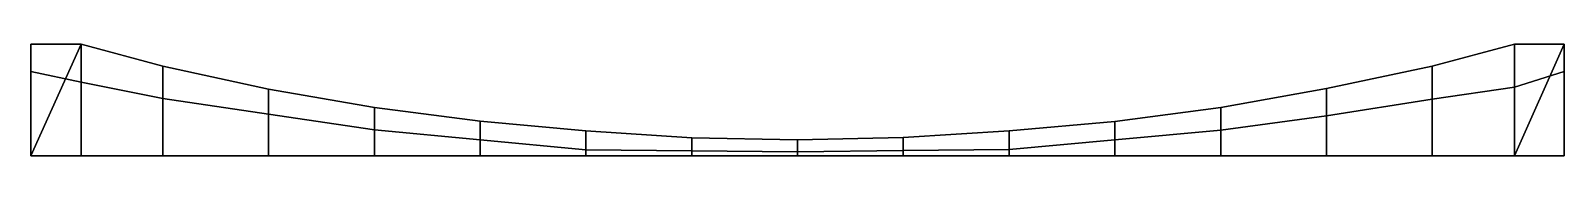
# Model space of a CAD drawing. Extents: x -168 to 167, y -24 to 0.
import ezdxf

# ---------------------------------------------------------------- set-up
doc = ezdxf.new("R2010")
doc.units = 0
doc.layers.add('METAL', color=30, linetype='CONTINUOUS')

msp = doc.modelspace()

# ---------------------------------------------------------------- meshes
at = {"layer": 'METAL'}
mesh = msp.add_polyface(dxfattribs=at)
corners = [(167.1, -24.27, 10.49), (167.1, -5.97, 10.49), (167.1, 0, 10.49), (167.1, -24.27, -10), (167.1, -5.39, -10), (156.21, 0, 10.49), (156.21, -24.27, 8.11), (138.29, -11.96, 10.49), (138.29, -24.27, 4.51), (115.21, -9.6, 10.49), (115.21, -24.27, 0.39), (92.13, -18.73, 10.49), (92.13, -24.27, -2.42), (69.05, -16.78, 10.49), (45.96, -22.89, 10.49), (45.96, -24.27, -5.12), (22.88, -20.31, 10.49), (22.88, -24.27, -5.64), (-0.2, -23.39, 10.49), (-0.2, -24.27, -6.17), (-23.28, -20.37, 10.49), (-23.28, -24.27, -5.44), (-46.36, -22.96, 10.49), (-46.36, -18.83, 10.49), (-46.36, -24.27, -4.7), (-69.44, -16.71, 10.49), (-69.44, -24.27, -10), (-92.52, -24.27, -2.6), (-92.52, -13.74, 10.49), (-115.61, -24.27, -0.52), (-115.61, -9.76, 10.49), (-115.61, -24.27, -10), (-138.69, -4.78, 10.49), (-138.69, -24.27, 2.42), (-138.69, -24.27, -10), (-156.47, 0, 10.49), (-156.47, -24.27, 6.84), (-156.47, -24.27, -10), (-167.5, -24.27, 10.49), (-167.5, -5.95, 10.49), (-167.5, 0, 10.49), (-167.5, -24.27, -10), (-167.5, 0, -10), (-167.5, 0, -10), (-167.5, 0, -10), (-167.5, -5.93, -10), (-167.5, -5.93, -10), (-167.5, -24.27, -10), (-167.5, -24.27, -10), (-167.5, 0, 10.49), (-167.5, 0, 10.49), (-167.5, -5.95, 10.49), (-167.5, -24.27, 10.49), (-167.5, -24.27, 10.49), (-156.47, 0, -10), (-156.47, 0, -10), (-156.47, -24.27, -10), (-156.47, -24.27, 6.84), (-156.47, 0, 10.49), (-156.47, -8.24, 10.49), (-138.69, -4.78, -10), (-138.69, -4.78, -10), (-138.69, -24.27, -10), (-138.69, -24.27, 2.42), (-138.69, -4.78, 10.49), (-138.69, -11.84, 10.49), (-115.61, -24.27, -10), (-115.61, -9.76, 10.49), (-115.61, -9.76, -10), (-115.61, -9.76, -10), (-115.61, -24.27, -0.52), (-115.61, -15.22, 10.49), (-115.61, -15.22, 10.49), (-92.52, -24.27, -10), (-92.52, -24.27, -10), (-92.52, -13.74, 10.49), (-92.52, -18.6, 10.49), (-92.52, -18.6, 10.49), (-92.52, -13.74, -10), (-92.52, -13.74, -10), (-69.44, -24.27, -10), (-69.44, -24.27, -3.65), (-69.44, -16.71, 10.49), (-69.44, -20.78, 10.49), (-69.44, -20.78, 10.49), (-69.44, -16.71, -10), (-69.44, -16.71, -10), (-46.36, -24.27, -10), (-46.36, -24.27, -10), (-46.36, -18.83, 10.49), (-46.36, -18.83, -10), (-46.36, -18.83, -10), (-46.36, -22.96, 10.49), (-23.28, -24.27, -10), (-23.28, -24.27, -10), (-23.28, -20.37, 10.49), (-23.28, -20.37, -10), (-23.28, -20.37, -10), (-23.28, -23.18, 10.49), (-23.28, -23.18, 10.49), (-0.2, -20.83, -10), (-0.2, -20.83, -10), (-0.2, -24.27, -10), (-0.2, -24.27, -10), (-0.2, -20.83, 10.49), (-0.2, -20.83, 10.49), (-0.2, -23.39, 10.49), (22.88, -24.27, -10), (22.88, -24.27, -10), (22.88, -20.31, 10.49), (22.88, -23.14, 10.49), (22.88, -23.14, 10.49), (22.88, -20.31, -10), (22.88, -20.31, -10), (45.96, -24.27, -10), (45.96, -24.27, -10), (45.96, -18.83, 10.49), (45.96, -18.83, 10.49), (45.96, -22.89, 10.49), (45.96, -18.83, -10), (45.96, -18.83, -10), (69.05, -24.27, -10), (69.05, -24.27, -10), (69.05, -16.78, 10.49), (69.05, -24.27, -4.31), (69.05, -16.78, -10), (69.05, -16.78, -10), (69.05, -20.81, 10.49), (69.05, -20.81, 10.49), (92.13, -24.27, -10), (92.13, -24.27, -10), (92.13, -13.74, 10.49), (92.13, -13.74, 10.49), (92.13, -18.73, 10.49), (92.13, -13.74, -10), (92.13, -13.74, -10), (115.21, -24.27, -10), (115.21, -24.27, -10), (115.21, -24.27, 0.39), (115.21, -9.6, 10.49), (115.21, -15.56, 10.49), (115.21, -15.56, 10.49), (115.21, -9.6, -10), (115.21, -9.6, -10), (138.29, -4.78, -10), (138.29, -4.78, -10), (138.29, -24.27, -10), (138.29, -24.27, -10), (138.29, -24.27, 4.51), (138.29, -4.78, 10.49), (138.29, -4.78, 10.49), (156.21, 0, -10), (156.21, 0, -10), (156.21, -24.27, -10), (156.21, -24.27, -10), (156.21, -24.27, 8.11), (156.21, 0, 10.49), (156.21, -9.34, 10.49), (167.1, 0, -10), (167.1, 0, -10), (167.1, 0, -10), (167.1, -5.39, -10), (167.1, -24.27, -10), (167.1, -24.27, -10), (167.1, 0, 10.49), (167.1, 0, 10.49), (167.1, -5.97, 10.49), (167.1, -24.27, 10.49), (167.1, -24.27, 10.49)]
mesh.append_faces([[corners[k] for k in face] for face in [(95, 96, 90, 89), (97, 93, 87, 91), (163, 4, 166, 167), (18, 19, 17, 110), (39, 46, 48, 53), (56, 62, 63, 57), (156, 151, 144, 150), (139, 142, 134, 132), (123, 125, 119, 117), (109, 112, 100, 105), (54, 58, 64, 60), (68, 67, 75, 78), (85, 82, 89, 90), (152, 153, 146, 145), (135, 143, 136, 129), (120, 126, 121, 114), (101, 113, 107, 102), (37, 55, 61, 34), (31, 69, 79, 73), (26, 86, 91, 87), (36, 33, 65, 59), (33, 70, 71, 65), (27, 81, 83, 76), (24, 21, 98, 22), (155, 157, 7, 148), (138, 140, 11, 12), (124, 127, 14, 15), (38, 47, 56, 57), (43, 50, 58, 54), (45, 44, 55, 41), (37, 41, 55, 55), (52, 36, 59, 51), (165, 158, 151, 156), (161, 162, 153, 160), (152, 160, 153, 153), (168, 1, 157, 155), (62, 66, 29, 63), (74, 80, 81, 27), (88, 94, 21, 24), (103, 108, 17, 19), (15, 115, 122, 124), (12, 130, 137, 10), (8, 147, 154, 6), (6, 154, 3, 0), (4, 159, 164, 166), (1, 2, 5, 157), (157, 5, 149, 7), (7, 149, 9, 141), (133, 131, 13, 128), (118, 116, 16, 111), (104, 20, 99, 106), (23, 25, 84, 92), (28, 30, 72, 77), (32, 35, 59, 65), (35, 49, 51, 59), (40, 42, 46, 39), (150, 144, 142, 139), (143, 145, 146, 136), (148, 7, 140, 138), (147, 8, 10, 137), (131, 133, 141, 9), (132, 134, 125, 123), (126, 135, 129, 121), (12, 11, 127, 124), (130, 12, 124, 122), (116, 118, 128, 13), (15, 14, 110, 17), (117, 119, 112, 109), (113, 120, 114, 107), (115, 15, 17, 108), (104, 106, 111, 16), (105, 100, 96, 95), (101, 102, 93, 97), (21, 19, 18, 98), (94, 103, 19, 21), (20, 23, 92, 99), (78, 75, 82, 85), (73, 79, 86, 26), (81, 24, 22, 83), (80, 88, 24, 81), (25, 28, 77, 84), (60, 64, 67, 68), (34, 61, 69, 31), (70, 27, 76, 71), (66, 74, 27, 29), (30, 32, 65, 72)]])

doc.saveas('drawing.dxf')
